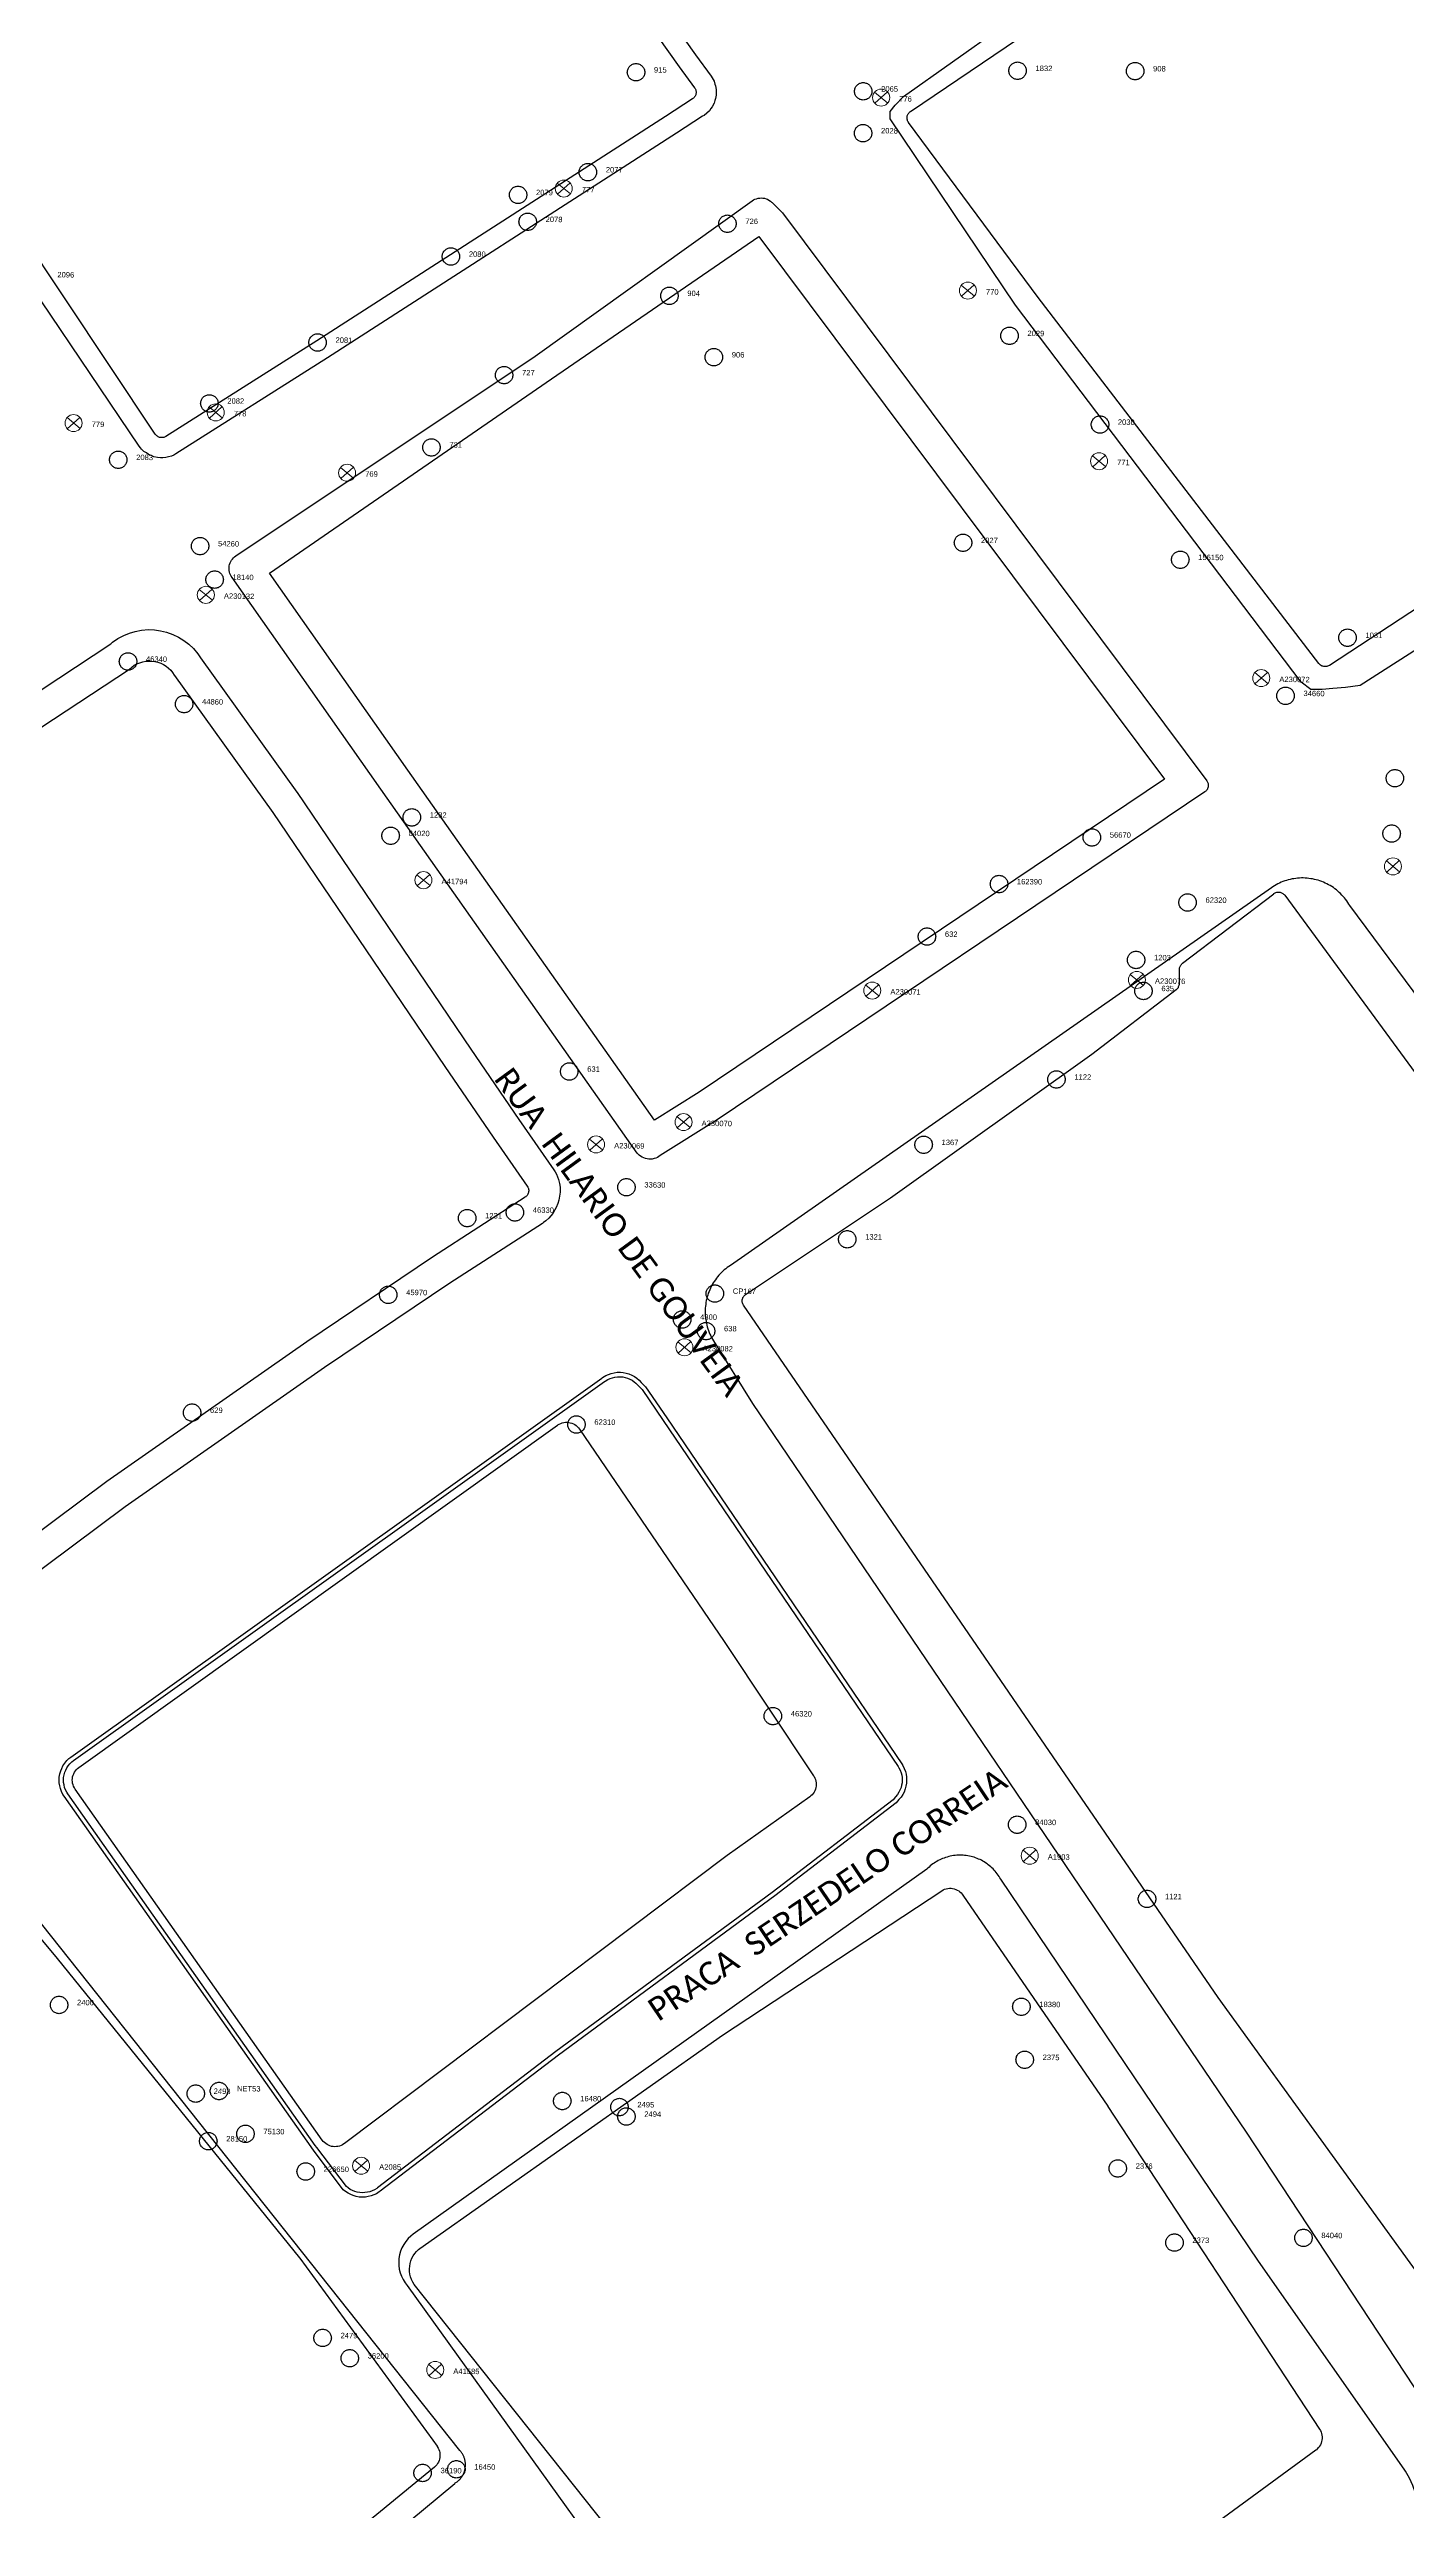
# Model space of a CAD drawing. Header units: millimetres. Extents: x 676447 to 689606, y 7455628 to 7463967.
# Drawn here: x 686167.5 to 686342.5, y 7458688.7 to 7459006.3 of the extents above; entities that cross this region are included whole.
import ezdxf

# ---------------------------------------------------------------- set-up
doc = ezdxf.new("R2010")
doc.units = ezdxf.units.MM
doc.header["$LTSCALE"] = 0.1
doc.header["$MEASUREMENT"] = 0
doc.linetypes.add('PHANTOM2', pattern=[1.25, 0.625, -0.125, 0.125, -0.125, 0.125, -0.125])
doc.layers.add('10.4-Postes', color=1, linetype='Continuous', lineweight=0)
for name, color, linetype in [('Caixas Subterrâneas', 5, 'Continuous'), ('LEGENDAS_INFRAESTRUTURAS', 7, 'Continuous'), ('MUB_MEIOFIO', 7, 'Continuous'), ('MUB_OBRA_ARTE', 7, 'Continuous'), ('MUB_QUADRAS', 7, 'Continuous'), ('MUB_SEGMENTO', 7, 'Continuous'), ('NOS_DE_INFRAESTRUTURA', 7, 'Continuous')]:
    doc.layers.add(name, color=color, linetype=linetype)
doc.styles.add('Legend', font='calibri.ttf')
doc.styles.get("Standard").update_dxf_attribs({"font": 'arial.ttf'})

# ---------------------------------------------------------------- blocks, each defined once
blk = doc.blocks.new('PTPT')
at = {"layer": '10.4-Postes', "color": 1, "linetype": 'PHANTOM2'}
for points in [[(-0.0000079, 0.0000104), (0.0000075, -0.000002)], [(0.000007, 0.0000109), (-0.0000074, -0.0000025)]]:
    blk.add_lwpolyline(points, dxfattribs=at)
at = {"layer": '10.4-Postes', "color": 1}
blk.add_circle((-0.0000002, 0.0000042), 0.00000987, dxfattribs=at)
blk = doc.blocks.new('MHMZ')
at = {"linetype": 'PHANTOM2'}
blk.add_circle((0, 0), 0.0000101, dxfattribs=at)

msp = doc.modelspace()

# ---------------------------------------------------------------- linework, layer by layer
at = {"layer": 'MUB_MEIOFIO', "linetype": 'Continuous'}
for points in [[(686187.62, 7459094.54), (686250.85, 7459005.54), (686252.84, 7459002.79), (686252.99, 7459002.57), (686253.23, 7459002.14), (686253.34, 7459001.77), (686253.4, 7459001.56), (686253.5, 7459001.09), (686253.5, 7459000.72), (686253.5, 7459000.36), (686253.41, 7458999.93), (686253.34, 7458999.66), (686253.23, 7458999.33), (686252.99, 7458998.85), (686252.83, 7458998.65), (686252.62, 7458998.33), (686252.28, 7458998.03), (686251.95, 7458997.74), (686251.75, 7458997.64), (686248.39, 7458995.45), (686203.4, 7458966.46), (686183.83, 7458954.06), (686183.56, 7458953.93), (686183.27, 7458953.8), (686182.9, 7458953.69), (686182.54, 7458953.62), (686182.18, 7458953.58), (686181.84, 7458953.58), (686181.48, 7458953.62), (686181.01, 7458953.71), (686180.64, 7458953.86), (686180.31, 7458954.01), (686180.04, 7458954.19), (686179.73, 7458954.39), (686179.42, 7458954.7), (686179.27, 7458954.87), (686179.11, 7458955.06), (686109.55, 7459058.22)], [(686361.86, 7459053.66), (686413.66, 7458982.37), (686414.61, 7458981.69), (686414.61, 7458980.61), (686414.34, 7458978.85), (686413.79, 7458977.49), (686358.25, 7458938.08), (686336.52, 7458924.21), (686334.63, 7458923.94), (686333, 7458923.81), (686331.65, 7458923.67), (686330.16, 7458923.67), (686328.94, 7458924.62), (686292.08, 7458973.25), (686275.92, 7458997.29), (686275.92, 7458998.23), (686276.6, 7458999.05), (686277.65, 7459000.17)], [(686277.65, 7459000.17), (686290.3, 7459009.11)], [(686191.1, 7458938.12), (686191.09, 7458938.13), (686190.98, 7458938.29), (686190.88, 7458938.46), (686190.8, 7458938.65), (686190.75, 7458938.83), (686190.71, 7458939.03), (686190.69, 7458939.23), (686190.69, 7458939.42), (686190.71, 7458939.62), (686190.76, 7458939.81), (686190.82, 7458940), (686190.91, 7458940.18), (686191.01, 7458940.35), (686191.12, 7458940.51), (686191.26, 7458940.66), (686191.41, 7458940.79), (686191.57, 7458940.9), (686230.18, 7458966.68), (686258.14, 7458986.72), (686258.31, 7458986.83), (686258.5, 7458986.93), (686258.7, 7458987), (686258.9, 7458987.05), (686259.11, 7458987.08), (686259.32, 7458987.09), (686259.52, 7458987.08), (686259.73, 7458987.05), (686259.93, 7458986.99), (686260.13, 7458986.92), (686260.31, 7458986.82), (686260.49, 7458986.7), (686260.65, 7458986.57), (686260.72, 7458986.51), (686262.05, 7458985.17), (686316.75, 7458911.91), (686316.81, 7458911.82), (686316.86, 7458911.73), (686316.9, 7458911.63), (686316.93, 7458911.53), (686316.95, 7458911.43), (686316.95, 7458911.32), (686316.95, 7458911.22), (686316.93, 7458911.11), (686316.91, 7458911.01), (686316.87, 7458910.91), (686316.83, 7458910.82), (686316.77, 7458910.73), (686316.7, 7458910.65), (686316.63, 7458910.58), (686316.55, 7458910.51), (686316.52, 7458910.48), (686253.63, 7458868.17), (686246.3, 7458863.54), (686246.11, 7458863.41), (686245.92, 7458863.3), (686245.71, 7458863.21), (686245.49, 7458863.15), (686245.27, 7458863.1), (686245.04, 7458863.08), (686244.82, 7458863.09), (686244.59, 7458863.12), (686244.37, 7458863.17), (686244.16, 7458863.24), (686243.95, 7458863.34), (686243.76, 7458863.45), (686243.58, 7458863.59), (686243.41, 7458863.75), (686243.3, 7458863.87), (686210.27, 7458910.82), (686191.1, 7458938.12)], [(686164.18, 7458922.12), (686175.44, 7458929.57), (686175.67, 7458929.77), (686176.36, 7458930.26), (686177.12, 7458930.65), (686177.84, 7458930.95), (686178.59, 7458931.17), (686179.39, 7458931.33), (686180.29, 7458931.4), (686181.1, 7458931.36), (686181.85, 7458931.26), (686182.65, 7458931.07), (686183.44, 7458930.79), (686184.18, 7458930.43), (686184.87, 7458930), (686185.5, 7458929.52), (686186.11, 7458928.95), (686186.66, 7458928.29), (686187, 7458927.78), (686187, 7458927.78), (686187, 7458927.78), (686199.42, 7458910.44), (686199.48, 7458910.38), (686221.87, 7458877.29), (686228.06, 7458868.22), (686232.58, 7458861.72), (686232.73, 7458861.45), (686232.91, 7458861.14), (686233.18, 7458860.46), (686233.28, 7458859.96), (686233.37, 7458859.45), (686233.37, 7458858.81), (686233.32, 7458858.3), (686233.22, 7458857.8), (686233.09, 7458857.35), (686232.89, 7458856.84), (686232.71, 7458856.53), (686232.45, 7458856.06), (686231.92, 7458855.46), (686231.53, 7458855.11), (686231.23, 7458854.89), (686231.09, 7458854.79), (686219.17, 7458847.07), (686203.02, 7458836.19), (686177.29, 7458818.22), (686157.04, 7458803.12)], [(686414.99, 7458788.21), (686335.19, 7458895.79), (686335.06, 7458896), (686334.93, 7458896.21), (686334.8, 7458896.41), (686334.65, 7458896.61), (686334.5, 7458896.8), (686334.34, 7458896.98), (686334.18, 7458897.16), (686334.01, 7458897.34), (686333.83, 7458897.5), (686333.65, 7458897.67), (686333.47, 7458897.82), (686333.27, 7458897.97), (686333.08, 7458898.11), (686332.87, 7458898.25), (686332.67, 7458898.37), (686332.46, 7458898.49), (686332.24, 7458898.61), (686332.02, 7458898.71), (686331.8, 7458898.81), (686331.57, 7458898.9), (686331.34, 7458898.98), (686331.11, 7458899.06), (686330.88, 7458899.13), (686330.64, 7458899.18), (686330.4, 7458899.23), (686330.17, 7458899.27), (686329.92, 7458899.31), (686329.68, 7458899.33), (686329.44, 7458899.35), (686329.2, 7458899.36), (686328.95, 7458899.36), (686328.71, 7458899.35), (686328.47, 7458899.33), (686328.23, 7458899.3), (686327.98, 7458899.27), (686327.75, 7458899.23), (686327.51, 7458899.18), (686327.27, 7458899.12), (686327.04, 7458899.05), (686326.81, 7458898.98), (686326.58, 7458898.89), (686326.35, 7458898.8), (686326.13, 7458898.7), (686325.91, 7458898.6), (686325.7, 7458898.48), (686325.49, 7458898.36), (686325.28, 7458898.23), (686325.08, 7458898.1)], [(686325.08, 7458898.1), (686255.33, 7458849.37), (686255.13, 7458849.24), (686254.93, 7458849.09), (686254.74, 7458848.94), (686254.55, 7458848.79), (686254.37, 7458848.62), (686254.19, 7458848.45), (686254.02, 7458848.28), (686253.85, 7458848.1), (686253.69, 7458847.91), (686253.54, 7458847.72), (686253.4, 7458847.52), (686253.26, 7458847.32), (686253.12, 7458847.11), (686253, 7458846.9), (686252.88, 7458846.68), (686252.77, 7458846.46), (686252.67, 7458846.24), (686252.58, 7458846.01), (686252.49, 7458845.78), (686252.41, 7458845.55), (686252.34, 7458845.32), (686252.28, 7458845.08), (686252.23, 7458844.84), (686252.18, 7458844.6), (686252.15, 7458844.35), (686252.12, 7458844.11), (686252.1, 7458843.87), (686252.09, 7458843.62), (686252.08, 7458843.38), (686252.09, 7458843.13), (686252.1, 7458842.89), (686252.12, 7458842.64), (686252.16, 7458842.4), (686252.19, 7458842.16), (686252.24, 7458841.92), (686252.3, 7458841.68), (686252.36, 7458841.44), (686252.43, 7458841.21), (686252.51, 7458840.97), (686252.6, 7458840.74), (686252.7, 7458840.52), (686252.8, 7458840.3), (686252.91, 7458840.08), (686253.03, 7458839.86), (686253.16, 7458839.65), (686258.2, 7458831.57), (686321.85, 7458737.56), (686349.1, 7458696.12)], [(686169.43, 7458780.88), (686169.27, 7458781.13), (686169.09, 7458781.48), (686168.95, 7458781.87), (686168.86, 7458782.25), (686168.8, 7458782.6), (686168.79, 7458782.98), (686168.8, 7458783.35), (686168.86, 7458783.77), (686168.99, 7458784.18), (686169.12, 7458784.48), (686169.27, 7458784.82), (686169.51, 7458785.17), (686169.76, 7458785.48), (686170.04, 7458785.74), (686170.29, 7458785.94), (686238.75, 7458834.82), (686238.85, 7458834.92), (686239.28, 7458835.16), (686239.61, 7458835.32), (686239.96, 7458835.44), (686240.33, 7458835.53), (686240.74, 7458835.59), (686241.15, 7458835.59), (686241.53, 7458835.55), (686241.9, 7458835.48), (686242.24, 7458835.38), (686242.62, 7458835.23), (686242.97, 7458835.03), (686243.26, 7458834.83), (686243.56, 7458834.59), (686243.85, 7458834.27), (686244.38, 7458833.72), (686247.13, 7458829.7), (686277.44, 7458785.05), (686277.56, 7458784.85), (686277.76, 7458784.47), (686277.9, 7458784.08), (686277.99, 7458783.72), (686278.05, 7458783.34), (686278.06, 7458782.98), (686278.04, 7458782.57), (686277.97, 7458782.2), (686277.88, 7458781.84), (686277.72, 7458781.43), (686277.55, 7458781.12), (686277.35, 7458780.79), (686277.05, 7458780.46), (686276.72, 7458780.03), (686261.08, 7458768.03), (686233.17, 7458747.5), (686210.18, 7458729.92), (686210.06, 7458729.83), (686209.71, 7458729.61), (686209.37, 7458729.45), (686209.02, 7458729.32), (686208.64, 7458729.23), (686208.28, 7458729.18), (686207.9, 7458729.16), (686207.49, 7458729.18), (686207.08, 7458729.26), (686206.71, 7458729.37), (686206.4, 7458729.5), (686206.04, 7458729.67), (686205.71, 7458729.91), (686205.43, 7458730.13), (686201.57, 7458735.23), (686169.43, 7458780.88)], [(686157.44, 7458640.48), (686219.79, 7458692.24), (686219.87, 7458692.29), (686219.95, 7458692.34), (686220.03, 7458692.39), (686220.1, 7458692.45), (686220.18, 7458692.51), (686220.25, 7458692.57), (686220.32, 7458692.64), (686220.39, 7458692.7), (686220.46, 7458692.77), (686220.52, 7458692.84), (686220.58, 7458692.92), (686220.64, 7458692.99), (686220.69, 7458693.07), (686220.75, 7458693.15), (686220.8, 7458693.23), (686220.85, 7458693.31), (686220.89, 7458693.4), (686220.93, 7458693.48), (686220.97, 7458693.57), (686221, 7458693.66), (686221.04, 7458693.75), (686221.07, 7458693.84), (686221.09, 7458693.93), (686221.11, 7458694.02), (686221.13, 7458694.12), (686221.15, 7458694.21), (686221.16, 7458694.31), (686221.17, 7458694.4), (686221.18, 7458694.5), (686221.18, 7458694.59), (686221.18, 7458694.69), (686221.18, 7458694.78), (686221.17, 7458694.88), (686221.16, 7458694.97), (686221.15, 7458695.07), (686221.13, 7458695.16), (686221.11, 7458695.25), (686221.08, 7458695.35), (686221.06, 7458695.44), (686221.03, 7458695.53), (686220.99, 7458695.62), (686220.96, 7458695.7), (686220.92, 7458695.79), (686220.88, 7458695.88), (686220.83, 7458695.96), (686220.78, 7458696.04), (686220.73, 7458696.12), (686220.68, 7458696.2), (686220.62, 7458696.28), (686220.56, 7458696.35), (686220.5, 7458696.43), (686220.44, 7458696.5), (686160.48, 7458771.97)], [(686290.19, 7458770.19), (686290.08, 7458770.37), (686289.97, 7458770.54), (686289.86, 7458770.71), (686289.74, 7458770.88), (686289.61, 7458771.05), (686289.48, 7458771.21), (686289.34, 7458771.36), (686289.2, 7458771.51), (686289.05, 7458771.66), (686288.9, 7458771.8), (686288.74, 7458771.93), (686288.58, 7458772.06), (686288.42, 7458772.18), (686288.24, 7458772.3), (686288.07, 7458772.41), (686287.89, 7458772.52), (686287.71, 7458772.62), (686287.53, 7458772.71), (686287.34, 7458772.79), (686287.15, 7458772.87), (686286.95, 7458772.95), (686286.76, 7458773.01), (686286.56, 7458773.07), (686286.36, 7458773.12), (686286.16, 7458773.17), (686285.95, 7458773.21), (686285.75, 7458773.24), (686285.54, 7458773.26), (686285.34, 7458773.28), (686285.13, 7458773.29), (686284.92, 7458773.29), (686284.71, 7458773.29), (686284.51, 7458773.27), (686284.3, 7458773.26), (686284.1, 7458773.23), (686283.89, 7458773.2), (686283.69, 7458773.16), (686283.49, 7458773.11), (686283.29, 7458773.05), (686283.09, 7458772.99), (686282.89, 7458772.92), (686282.7, 7458772.85), (686282.51, 7458772.77), (686282.32, 7458772.68), (686282.14, 7458772.59), (686281.96, 7458772.49), (686281.78, 7458772.38), (686281.61, 7458772.26), (686281.44, 7458772.15), (686281.27, 7458772.02), (686281.11, 7458771.89), (686280.96, 7458771.75), (686280.81, 7458771.61), (686280.66, 7458771.47), (686214.45, 7458724.4), (686214.12, 7458724.14), (686213.78, 7458723.81), (686213.48, 7458723.45), (686213.21, 7458723.06), (686212.99, 7458722.64), (686212.81, 7458722.2), (686212.68, 7458721.74), (686212.6, 7458721.27), (686212.57, 7458720.8), (686212.58, 7458720.33), (686212.65, 7458719.86), (686212.77, 7458719.4), (686212.93, 7458718.95), (686213.14, 7458718.53), (686213.39, 7458718.12), (686213.68, 7458717.75), (686255.64, 7458659.29)], [(686344.01, 7458687.85), (686344, 7458688.89), (686343.89, 7458689.93), (686343.67, 7458690.96), (686343.34, 7458691.95), (686342.91, 7458692.91), (686342.38, 7458693.81), (686342.21, 7458694.07), (686323.41, 7458720.91), (686290.19, 7458770.19)]]:
    msp.add_lwpolyline(points, dxfattribs=at)
at = {"layer": 'MUB_OBRA_ARTE', "linetype": 'Continuous'}
msp.add_lwpolyline([(686169.91, 7458781.2), (686169.77, 7458781.42), (686169.62, 7458781.71), (686169.5, 7458782.03), (686169.42, 7458782.36), (686169.37, 7458782.66), (686169.36, 7458782.98), (686169.37, 7458783.3), (686169.42, 7458783.64), (686169.53, 7458783.98), (686169.64, 7458784.25), (686169.77, 7458784.54), (686169.97, 7458784.83), (686170.18, 7458785.09), (686170.42, 7458785.31), (686170.63, 7458785.49), (686239.12, 7458834.38), (686239.2, 7458834.46), (686239.55, 7458834.65), (686239.82, 7458834.78), (686240.13, 7458834.89), (686240.44, 7458834.97), (686240.78, 7458835.02), (686241.13, 7458835.02), (686241.45, 7458834.99), (686241.76, 7458834.93), (686242.06, 7458834.84), (686242.37, 7458834.71), (686242.66, 7458834.55), (686242.92, 7458834.37), (686243.16, 7458834.17), (686243.43, 7458833.88), (686243.94, 7458833.36), (686246.66, 7458829.38), (686276.96, 7458784.73), (686277.07, 7458784.56), (686277.24, 7458784.24), (686277.35, 7458783.92), (686277.43, 7458783.61), (686277.47, 7458783.29), (686277.49, 7458782.98), (686277.47, 7458782.64), (686277.41, 7458782.32), (686277.34, 7458782.01), (686277.2, 7458781.68), (686277.06, 7458781.41), (686276.88, 7458781.13), (686276.61, 7458780.82), (686276.31, 7458780.44), (686260.74, 7458768.49), (686232.82, 7458747.96), (686209.82, 7458730.37), (686209.73, 7458730.3), (686209.44, 7458730.12), (686209.15, 7458729.98), (686208.85, 7458729.87), (686208.53, 7458729.8), (686208.22, 7458729.75), (686207.9, 7458729.73), (686207.56, 7458729.75), (686207.22, 7458729.82), (686206.9, 7458729.91), (686206.63, 7458730.02), (686206.33, 7458730.17), (686206.05, 7458730.36), (686205.85, 7458730.53), (686202.02, 7458735.57), (686201.81, 7458735.85), (686169.91, 7458781.2)], dxfattribs=at)
at = {"layer": 'MUB_QUADRAS', "linetype": 'Continuous'}
for points in [[(686185.51, 7459093.04), (686248.75, 7459004.03), (686250.72, 7459001.31), (686250.78, 7459001.22), (686250.83, 7459001.13), (686250.86, 7459001.03), (686250.89, 7459000.93), (686250.91, 7459000.83), (686250.91, 7459000.72), (686250.91, 7459000.62), (686250.89, 7459000.52), (686250.86, 7459000.41), (686250.83, 7459000.32), (686250.78, 7459000.22), (686250.72, 7459000.14), (686250.66, 7459000.05), (686250.58, 7458999.98), (686250.5, 7458999.91), (686250.46, 7458999.89), (686246.98, 7458997.62), (686202.01, 7458968.64), (686182.56, 7458956.32), (686182.46, 7458956.27), (686182.37, 7458956.23), (686182.27, 7458956.2), (686182.17, 7458956.18), (686182.06, 7458956.17), (686181.96, 7458956.17), (686181.85, 7458956.18), (686181.75, 7458956.2), (686181.65, 7458956.24), (686181.56, 7458956.28), (686181.47, 7458956.34), (686181.38, 7458956.4), (686181.31, 7458956.47), (686181.24, 7458956.55), (686181.19, 7458956.61), (686152.21, 7459000.12)], [(686278.31, 7458996.83), (686278.29, 7458996.87), (686278.23, 7458996.96), (686278.19, 7458997.05), (686278.15, 7458997.15), (686278.13, 7458997.25), (686278.12, 7458997.36), (686278.11, 7458997.46), (686278.12, 7458997.56), (686278.14, 7458997.67), (686278.17, 7458997.77), (686278.21, 7458997.86), (686278.27, 7458997.96), (686278.33, 7458998.04), (686278.39, 7458998.12), (686278.47, 7458998.19), (686278.55, 7458998.25), (686327.77, 7459031.59)], [(686411.59, 7458978.58), (686332.56, 7458926.79), (686332.53, 7458926.77), (686332.44, 7458926.72), (686332.34, 7458926.68), (686332.24, 7458926.65), (686332.14, 7458926.63), (686332.03, 7458926.63), (686331.93, 7458926.63), (686331.83, 7458926.64), (686331.72, 7458926.67), (686331.63, 7458926.7), (686331.53, 7458926.75), (686331.44, 7458926.8), (686331.36, 7458926.87), (686331.28, 7458926.94), (686331.22, 7458927.02), (686295.02, 7458974.27), (686278.31, 7458996.83)], [(686213.75, 7458913.27), (686195.91, 7458938.68), (686232.27, 7458963.74), (686259.02, 7458982.11), (686311.29, 7458912.1), (686251.3, 7458871.74), (686245.54, 7458868.1), (686213.75, 7458913.27)], [(686166.42, 7458918.76), (686177.85, 7458926.32), (686178.15, 7458926.57), (686178.47, 7458926.8), (686178.82, 7458926.98), (686179.18, 7458927.13), (686179.56, 7458927.24), (686179.95, 7458927.32), (686180.34, 7458927.35), (686180.74, 7458927.33), (686181.13, 7458927.28), (686181.51, 7458927.19), (686181.88, 7458927.06), (686182.23, 7458926.89), (686182.57, 7458926.68), (686182.88, 7458926.44), (686183.17, 7458926.17), (686183.42, 7458925.87), (686183.64, 7458925.54), (686183.68, 7458925.48), (686196.33, 7458907.82), (686196.35, 7458907.8), (686218.53, 7458875.02), (686224.73, 7458865.93), (686229.15, 7458859.58), (686229.2, 7458859.49), (686229.25, 7458859.4), (686229.29, 7458859.3), (686229.31, 7458859.2), (686229.33, 7458859.09), (686229.33, 7458858.99), (686229.32, 7458858.88), (686229.3, 7458858.78), (686229.27, 7458858.68), (686229.23, 7458858.58), (686229.18, 7458858.49), (686229.13, 7458858.4), (686229.06, 7458858.32), (686228.98, 7458858.25), (686228.9, 7458858.19), (686228.87, 7458858.17), (686216.94, 7458850.44), (686200.73, 7458839.52), (686174.93, 7458821.5), (686154.71, 7458806.42)], [(686257.03, 7458844.23), (686257.03, 7458844.25), (686256.97, 7458844.34), (686256.93, 7458844.43), (686256.89, 7458844.53), (686256.87, 7458844.63), (686256.86, 7458844.74), (686256.86, 7458844.84), (686256.87, 7458844.94), (686256.89, 7458845.05), (686256.92, 7458845.15), (686256.96, 7458845.24), (686257.01, 7458845.33), (686257.07, 7458845.42), (686257.14, 7458845.5), (686257.22, 7458845.57), (686257.3, 7458845.63), (686275.99, 7458858.1), (686301.95, 7458876.64), (686312.83, 7458884.96), (686312.89, 7458885.01), (686312.96, 7458885.08), (686313.03, 7458885.16), (686313.09, 7458885.25), (686313.13, 7458885.34), (686313.17, 7458885.44), (686313.2, 7458885.54), (686313.22, 7458885.64), (686313.23, 7458885.75), (686313.24, 7458887.57), (686313.25, 7458887.64), (686313.26, 7458887.75), (686313.29, 7458887.85), (686313.32, 7458887.95), (686313.37, 7458888.04), (686313.42, 7458888.13), (686313.49, 7458888.21), (686313.56, 7458888.29), (686313.64, 7458888.36), (686325.39, 7458897.33), (686325.41, 7458897.34), (686325.49, 7458897.4), (686325.59, 7458897.45), (686325.68, 7458897.49), (686325.78, 7458897.51), (686325.89, 7458897.53), (686325.99, 7458897.54), (686326.1, 7458897.53), (686326.2, 7458897.52), (686326.3, 7458897.49), (686326.4, 7458897.45), (686326.49, 7458897.4), (686326.58, 7458897.35), (686326.66, 7458897.28), (686326.74, 7458897.21), (686326.8, 7458897.13), (686419.88, 7458770.25)], [(686347.72, 7458714.15), (686318.24, 7458754.92), (686257.03, 7458844.23)], [(686170.85, 7458781.82), (686170.75, 7458781.98), (686170.65, 7458782.17), (686170.58, 7458782.36), (686170.53, 7458782.57), (686170.5, 7458782.77), (686170.49, 7458782.98), (686170.5, 7458783.19), (686170.53, 7458783.4), (686170.59, 7458783.6), (686170.67, 7458783.79), (686170.76, 7458783.98), (686170.88, 7458784.16), (686171.01, 7458784.32), (686171.16, 7458784.46), (686171.32, 7458784.59), (686233.06, 7458828.76), (686233.09, 7458828.79), (686233.27, 7458828.89), (686233.46, 7458828.98), (686233.66, 7458829.05), (686233.86, 7458829.1), (686234.07, 7458829.13), (686234.28, 7458829.13), (686234.49, 7458829.11), (686234.69, 7458829.07), (686234.89, 7458829.01), (686235.09, 7458828.93), (686235.27, 7458828.83), (686235.44, 7458828.71), (686235.6, 7458828.58), (686235.75, 7458828.42), (686235.87, 7458828.26), (686254.53, 7458800.85), (686266.06, 7458783.54), (686266.14, 7458783.42), (686266.24, 7458783.23), (686266.31, 7458783.03), (686266.36, 7458782.83), (686266.39, 7458782.62), (686266.4, 7458782.42), (686266.39, 7458782.21), (686266.35, 7458782), (686266.3, 7458781.8), (686266.22, 7458781.6), (686266.12, 7458781.42), (686266.01, 7458781.24), (686265.87, 7458781.08), (686265.72, 7458780.94), (686265.56, 7458780.81), (686254.94, 7458773.24), (686205.56, 7458736.07), (686205.51, 7458736.03), (686205.33, 7458735.92), (686205.14, 7458735.83), (686204.95, 7458735.76), (686204.74, 7458735.71), (686204.54, 7458735.68), (686204.33, 7458735.67), (686204.12, 7458735.68), (686203.91, 7458735.72), (686203.71, 7458735.78), (686203.52, 7458735.86), (686203.33, 7458735.95), (686203.16, 7458736.07), (686203, 7458736.2), (686202.85, 7458736.35), (686202.72, 7458736.52), (686170.85, 7458781.82)], [(686158.98, 7458771.4), (686168.54, 7458759.97), (686199.79, 7458721.32), (686199.82, 7458721.28), (686216.96, 7458697.81), (686217.52, 7458697.02), (686217.55, 7458696.98), (686217.66, 7458696.8), (686217.75, 7458696.61), (686217.81, 7458696.41), (686217.86, 7458696.2), (686217.89, 7458696), (686217.89, 7458695.79), (686217.87, 7458695.58), (686217.83, 7458695.37), (686217.77, 7458695.17), (686217.69, 7458694.98), (686217.59, 7458694.8), (686217.47, 7458694.63), (686217.33, 7458694.47), (686217.17, 7458694.33), (686190.05, 7458672.04), (686154.08, 7458641.31)], [(686214.56, 7458717.91), (686214.37, 7458718.21), (686214.22, 7458718.53), (686214.1, 7458718.87), (686214.02, 7458719.21), (686213.97, 7458719.56), (686213.96, 7458719.92), (686213.99, 7458720.27), (686214.05, 7458720.62), (686214.15, 7458720.96), (686214.28, 7458721.29), (686214.45, 7458721.6), (686214.65, 7458721.89), (686214.88, 7458722.16), (686215.14, 7458722.41), (686215.3, 7458722.54), (686254.32, 7458750.07), (686282.59, 7458768.69), (686282.77, 7458768.8), (686282.96, 7458768.88), (686283.16, 7458768.94), (686283.37, 7458768.99), (686283.57, 7458769.01), (686283.78, 7458769.01), (686283.99, 7458768.98), (686284.2, 7458768.94), (686284.39, 7458768.87), (686284.59, 7458768.79), (686284.77, 7458768.68), (686284.93, 7458768.56), (686285.09, 7458768.42), (686285.23, 7458768.26), (686285.32, 7458768.14), (686303.99, 7458740.92), (686304.01, 7458740.88), (686331.3, 7458699.23), (686331.41, 7458699.05), (686331.49, 7458698.86), (686331.56, 7458698.66), (686331.6, 7458698.45), (686331.62, 7458698.24), (686331.63, 7458698.03), (686331.6, 7458697.83), (686331.56, 7458697.62), (686331.5, 7458697.42), (686331.41, 7458697.23), (686331.31, 7458697.05), (686331.19, 7458696.88), (686331.05, 7458696.72), (686330.89, 7458696.58), (686330.81, 7458696.52), (686269.35, 7458651.45)], [(686251.31, 7458671.66), (686214.56, 7458717.91)]]:
    msp.add_lwpolyline(points, dxfattribs=at)

# ---------------------------------------------------------------- block references
at = {"layer": 'Caixas Subterrâneas', "color": 40}
for p, xscale, yscale, zscale, rotation in [((686243.17, 7459003.31), 111319.4907932736, 111319.4907932736, 111319.4907932736, 359.2909373683531), ((686292.36, 7459003.51), 111319.4907932735, 111319.4907932735, 111319.4907932735, 359.29075029695), ((686307.52, 7459003.46), 111319.4907932736, 111319.4907932736, 111319.4907932736, 359.2906925892253), ((686272.46, 7459000.85), 111319.4907932736, 111319.4907932736, 111319.4907932736, 359.2908251751019), ((686272.44, 7458995.45), 111319.4907932735, 111319.4907932735, 111319.4907932735, 359.2908235761602), ((686236.96, 7458990.42), 111319.4907932736, 111319.4907932736, 111319.4907932736, 359.2909569848003), ((686227.96, 7458987.49), 111319.4907932736, 111319.4907932736, 111319.4907932736, 359.2909903348607), ((686229.2, 7458984.02), 111319.4907932736, 111319.4907932736, 111319.4907932736, 359.2909845239552), ((686254.95, 7458983.77), 111319.4907932736, 111319.4907932736, 111319.4907932736, 359.2908864848403), ((686219.3, 7458979.54), 111319.4907932736, 111319.4907932736, 111319.4907932736, 359.2910207975524), ((686247.47, 7458974.47), 111319.4907932736, 111319.4907932736, 111319.4907932736, 359.2909120393842), ((686202.11, 7458968.44), 111319.4907932736, 111319.4907932736, 111319.4907932736, 359.2910827648865), ((686291.32, 7458969.31), 111319.4907932736, 111319.4907932736, 111319.4907932736, 359.2907436263491), ((686253.2, 7458966.55), 111319.4907932736, 111319.4907932736, 111319.4907932736, 359.2908878016397), ((686226.16, 7458964.24), 111319.4907932736, 111319.4907932736, 111319.4907932736, 359.290989963318), ((686188.16, 7458960.59), 111319.4907932736, 111319.4907932736, 111319.4907932736, 359.291133378994), ((686216.79, 7458954.91), 111319.4907932735, 111319.4907932735, 111319.4907932735, 359.2910226969598), ((686302.99, 7458957.86), 111319.4907932736, 111319.4907932736, 111319.4907932736, 359.2906956697155), ((686176.41, 7458953.32), 111319.4907932736, 111319.4907932736, 111319.4907932736, 359.2911758388627), ((686186.96, 7458942.18), 111319.4907932736, 111319.4907932736, 111319.4907932736, 359.2911322415031), ((686285.33, 7458942.61), 111319.4907932736, 111319.4907932736, 111319.4907932736, 359.2907581056731), ((686313.34, 7458940.42), 111319.4907932735, 111319.4907932735, 111319.4907932735, 359.2906508390313), ((686188.84, 7458937.85), 111319.4907932735, 111319.4907932735, 111319.4907932735, 359.2911237617724), ((686334.9, 7458930.36), 111319.4907932735, 111319.4907932735, 111319.4907932735, 359.2905656736734), ((686177.67, 7458927.29), 111319.4907932736, 111319.4907932736, 111319.4907932736, 359.2911629587234), ((686184.9, 7458921.79), 111319.4907932736, 111319.4907932736, 111319.4907932736, 359.2911337608458), ((686326.91, 7458922.86), 111319.4907932736, 111319.4907932736, 111319.4907932736, 359.2905937746518), ((686341.01, 7458912.23), 111319.4907932736, 111319.4907932736, 111319.4907932736, 359.2905367934127), ((686214.26, 7458907.18), 111319.4907932736, 111319.4907932736, 111319.4907932736, 359.2910175135997), ((686211.53, 7458904.81), 111319.4907932736, 111319.4907932736, 111319.4907932736, 359.2910271311248), ((686301.94, 7458904.59), 111319.4907932735, 111319.4907932735, 111319.4907932735, 359.2906830868601), ((686340.59, 7458905.09), 111319.4907932736, 111319.4907932736, 111319.4907932736, 359.2905361994142), ((686289.97, 7458898.58), 111319.4907932736, 111319.4907932736, 111319.4907932736, 359.2907267802258), ((686314.28, 7458896.2), 111319.4907932736, 111319.4907932736, 111319.4907932736, 359.2906335355281), ((686280.68, 7458891.8), 111319.4907932736, 111319.4907932736, 111319.4907932736, 359.2907600034826), ((686307.64, 7458888.78), 111319.4907932736, 111319.4907932736, 111319.4907932736, 359.2906564787724), ((686308.59, 7458884.78), 111319.4907932736, 111319.4907932736, 111319.4907932736, 359.2906516322741), ((686234.56, 7458874.39), 111319.4907932736, 111319.4907932736, 111319.4907932736, 359.2909300782673), ((686297.37, 7458873.37), 111319.4907932736, 111319.4907932736, 111319.4907932736, 359.2906907739924), ((686280.25, 7458864.94), 111319.4907932735, 111319.4907932735, 111319.4907932735, 359.2907532720289), ((686241.93, 7458859.46), 111319.4907932736, 111319.4907932736, 111319.4907932736, 359.2908973708631), ((686221.4, 7458855.48), 111319.4907932736, 111319.4907932736, 111319.4907932736, 359.2909742805286), ((686227.55, 7458856.21), 111319.4907932736, 111319.4907932736, 111319.4907932736, 359.2909510908032), ((686270.4, 7458852.74), 111319.4907932736, 111319.4907932736, 111319.4907932736, 359.2907869673364), ((686211.22, 7458845.58), 111319.4907932736, 111319.4907932736, 111319.4907932736, 359.2910099132882), ((686253.33, 7458845.74), 111319.4907932736, 111319.4907932736, 111319.4907932736, 359.2908497518212), ((686249.12, 7458842.4), 111319.4907932736, 111319.4907932736, 111319.4907932736, 359.2908647329824), ((686252.2, 7458840.9), 111319.4907932736, 111319.4907932736, 111319.4907932736, 359.2908525499492), ((686185.93, 7458830.38), 111319.4907932735, 111319.4907932735, 111319.4907932735, 359.2911014323295), ((686235.48, 7458828.85), 111319.4907932735, 111319.4907932735, 111319.4907932735, 359.2909124099461), ((686260.81, 7458791.23), 111319.4907932736, 111319.4907932736, 111319.4907932736, 359.2908043461822), ((686292.31, 7458777.22), 111319.4907932736, 111319.4907932736, 111319.4907932736, 359.2906801460718), ((686309.05, 7458767.64), 111319.4907932736, 111319.4907932736, 111319.4907932736, 359.29061346155), ((686168.78, 7458753.96), 111319.4907932735, 111319.4907932735, 111319.4907932735, 359.2911429531719), ((686292.85, 7458753.73), 111319.4907932735, 111319.4907932735, 111319.4907932735, 359.2906707684918), ((686293.28, 7458746.89), 111319.4907932735, 111319.4907932735, 111319.4907932735, 359.2906670007812), ((686186.4, 7458742.52), 111319.4907932736, 111319.4907932736, 111319.4907932736, 359.2910723437066), ((686189.4, 7458742.86), 111319.4907932736, 111319.4907932736, 111319.4907932736, 359.2910610418127), ((686233.66, 7458741.57), 111319.4907932736, 111319.4907932736, 111319.4907932736, 359.2908922086937), ((686241.03, 7458740.79), 111319.4907932736, 111319.4907932736, 111319.4907932736, 359.2908639268618), ((686241.92, 7458739.57), 111319.4907932736, 111319.4907932736, 111319.4907932736, 359.290860165867), ((686188.02, 7458736.39), 111319.4907932736, 111319.4907932736, 111319.4907932736, 359.291064270504), ((686192.81, 7458737.33), 111319.4907932736, 111319.4907932736, 111319.4907932736, 359.2910463559537), ((686305.28, 7458732.87), 111319.4907932736, 111319.4907932736, 111319.4907932736, 359.290616990319), ((686200.58, 7458732.47), 111319.4907932736, 111319.4907932736, 111319.4907932736, 359.2910152500108), ((686312.59, 7458723.3), 111319.4907932735, 111319.4907932735, 111319.4907932735, 359.2905862059552), ((686329.22, 7458723.91), 111319.4907932735, 111319.4907932735, 111319.4907932735, 359.2905231349758), ((686202.76, 7458711), 111319.4907932735, 111319.4907932735, 111319.4907932735, 359.2910003086694), ((686206.26, 7458708.38), 111319.4907932735, 111319.4907932735, 111319.4907932735, 359.2909861646551), ((686215.65, 7458693.58), 111319.4907932736, 111319.4907932736, 111319.4907932736, 359.2909458386993), ((686220, 7458694.05), 111319.4907932736, 111319.4907932736, 111319.4907932736, 359.2909294494098)]:
    msp.add_blockref('MHMZ', p, dxfattribs=dict(at, xscale=xscale, yscale=yscale, zscale=zscale, rotation=rotation))
at = {"layer": 'NOS_DE_INFRAESTRUTURA', "color": 1}
for p, xscale, yscale, zscale, rotation in [((686274.79, 7458999.57), 111319.4907932736, 111319.4907932736, 111319.4907932736, 359.2908159263882), ((686233.87, 7458987.84), 111319.4907932736, 111319.4907932736, 111319.4907932736, 359.2909679562181), ((686285.97, 7458974.67), 111319.4907932736, 111319.4907932736, 111319.4907932736, 359.2907656432129), ((686170.67, 7458957.58), 111319.4907932736, 111319.4907932736, 111319.4907932736, 359.2911990029595), ((686188.99, 7458958.96), 111319.4907932736, 111319.4907932736, 111319.4907932736, 359.2911297255856), ((686205.93, 7458951.17), 111319.4907932736, 111319.4907932736, 111319.4907932736, 359.2910628734305), ((686302.88, 7458952.66), 111319.4907932736, 111319.4907932736, 111319.4907932736, 359.2906944373919), ((686187.72, 7458935.42), 111319.4907932736, 111319.4907932736, 111319.4907932736, 359.2911272447288), ((686323.8, 7458924.68), 111319.4907932736, 111319.4907932736, 111319.4907932736, 359.2906061581012), ((686340.78, 7458900.39), 111319.4907932735, 111319.4907932735, 111319.4907932735, 359.2905339828891), ((686215.78, 7458898.61), 111319.4907932735, 111319.4907932735, 111319.4907932735, 359.2910090500816), ((686307.76, 7458885.74), 111319.4907932736, 111319.4907932736, 111319.4907932736, 359.2906550671124), ((686273.65, 7458884.37), 111319.4907932735, 111319.4907932735, 111319.4907932735, 359.2907844537297), ((686249.31, 7458867.4), 111319.4907932736, 111319.4907932736, 111319.4907932736, 359.2908717912064), ((686238.03, 7458864.51), 111319.4907932736, 111319.4907932736, 111319.4907932736, 359.290913780142), ((686249.43, 7458838.34), 111319.4907932736, 111319.4907932736, 111319.4907932736, 359.2908622751367), ((686293.94, 7458772.75), 111319.4907932736, 111319.4907932736, 111319.4907932736, 359.2906725536405), ((686207.74, 7458732.75), 111319.4907932736, 111319.4907932736, 111319.4907932736, 359.2909881118604), ((686217.3, 7458706.4), 111319.4907932736, 111319.4907932736, 111319.4907932736, 359.2909435332193)]:
    msp.add_blockref('PTPT', p, dxfattribs=dict(at, xscale=xscale, yscale=yscale, zscale=zscale, rotation=rotation))

# ---------------------------------------------------------------- texts
at = {"layer": 'LEGENDAS_INFRAESTRUTURAS', "color": 5}
for s, rotation, p in [('915', 359.2909, (686245.48, 7459003.28)), ('1832', 359.2907, (686294.67, 7459003.48)), ('908', 359.2907, (686309.83, 7459003.43)), ('2065', 359.2908, (686274.77, 7459000.82)), ('2028', 359.2908, (686274.75, 7458995.43)), ('2077', 359.2909, (686239.27, 7458990.39)), ('2079', 359.291, (686230.27, 7458987.46)), ('2078', 359.291, (686231.51, 7458983.99)), ('726', 359.2909, (686257.26, 7458983.74)), ('2080', 359.291, (686221.61, 7458979.51)), ('2096', 359.2912, (686168.56, 7458976.85)), ('904', 359.2909, (686249.78, 7458974.44)), ('2081', 359.2911, (686204.42, 7458968.41)), ('2029', 359.2907, (686293.63, 7458969.28)), ('906', 359.2909, (686255.51, 7458966.52)), ('727', 359.291, (686228.47, 7458964.21)), ('2082', 359.2911, (686190.47, 7458960.56)), ('2030', 359.2907, (686305.29, 7458957.83)), ('2083', 359.2912, (686178.72, 7458953.29)), ('731', 359.291, (686219.1, 7458954.88)), ('2027', 359.2907, (686287.64, 7458942.58)), ('54260', 359.2911, (686189.27, 7458942.15)), ('156150', 359.2906, (686315.65, 7458940.39)), ('18140', 359.2911, (686191.14, 7458937.82)), ('1031', 359.2906, (686337.21, 7458930.33)), ('46340', 359.2912, (686179.98, 7458927.26)), ('44860', 359.2911, (686187.21, 7458921.76)), ('34660', 359.2906, (686329.22, 7458922.83)), ('84020', 359.291, (686213.84, 7458904.78)), ('1232', 359.291, (686216.57, 7458907.15)), ('56670', 359.2907, (686304.25, 7458904.57)), ('162390', 359.2907, (686292.27, 7458898.55)), ('62320', 359.2906, (686316.59, 7458896.17)), ('632', 359.2908, (686282.99, 7458891.77)), ('1203', 359.2906, (686309.95, 7458888.75)), ('635', 359.2906, (686310.9, 7458884.76)), ('631', 359.2909, (686236.87, 7458874.36)), ('1122', 359.2907, (686299.68, 7458873.34)), ('1367', 359.2907, (686282.56, 7458864.91)), ('33630', 359.2909, (686244.24, 7458859.43)), ('1231', 359.291, (686223.71, 7458855.45)), ('46330', 359.2909, (686229.86, 7458856.18)), ('1321', 359.2908, (686272.71, 7458852.72)), ('45970', 359.291, (686213.53, 7458845.55)), ('CP167', 359.2908, (686255.64, 7458845.71)), ('4300', 359.2909, (686251.43, 7458842.37)), ('638', 359.2908, (686254.51, 7458840.88)), ('629', 359.2911, (686188.24, 7458830.35)), ('62310', 359.2909, (686237.79, 7458828.82)), ('46320', 359.2908, (686263.12, 7458791.2)), ('84030', 359.2907, (686294.62, 7458777.19)), ('1121', 359.2906, (686311.36, 7458767.61)), ('2400', 359.2911, (686171.09, 7458753.93)), ('18380', 359.2907, (686295.16, 7458753.7)), ('2375', 359.2907, (686295.59, 7458746.86)), ('2493', 359.2911, (686188.71, 7458742.49)), ('NET53', 359.2911, (686191.71, 7458742.83)), ('16480', 359.2909, (686235.97, 7458741.54)), ('2495', 359.2909, (686243.34, 7458740.76)), ('2494', 359.2909, (686244.23, 7458739.54)), ('28150', 359.2911, (686190.33, 7458736.36)), ('75130', 359.291, (686195.12, 7458737.3)), ('226650', 359.291, (686202.89, 7458732.44)), ('2376', 359.2906, (686307.59, 7458732.84)), ('84040', 359.2905, (686331.52, 7458723.89)), ('2373', 359.2906, (686314.9, 7458723.27)), ('2479', 359.291, (686205.07, 7458710.97)), ('36200', 359.291, (686208.57, 7458708.35)), ('36190', 359.2909, (686217.96, 7458693.55)), ('16450', 359.2909, (686222.31, 7458694.02))]:
    msp.add_text(s, height=0.7, rotation=rotation, dxfattribs=at).set_placement(p)
at = {"layer": 'LEGENDAS_INFRAESTRUTURAS', "color": 1}
for s, rotation, p in [('776', 359.2908, (686277.09, 7458999.54)), ('777', 359.291, (686236.18, 7458987.82)), ('770', 359.2908, (686288.28, 7458974.64)), ('778', 359.2911, (686191.3, 7458958.93)), ('779', 359.2912, (686172.98, 7458957.55)), ('771', 359.2907, (686305.19, 7458952.63)), ('769', 359.2911, (686208.24, 7458951.14)), ('A230132', 359.2911, (686190.03, 7458935.39)), ('A230072', 359.2906, (686326.11, 7458924.65)), ('A41794', 359.291, (686218.09, 7458898.58)), ('A230076', 359.2906, (686310.07, 7458885.72)), ('A230071', 359.2908, (686275.96, 7458884.34)), ('A230070', 359.2909, (686251.62, 7458867.37)), ('A230069', 359.2909, (686240.34, 7458864.48)), ('A230082', 359.2909, (686251.74, 7458838.32)), ('A1903', 359.2907, (686296.25, 7458772.72)), ('A2085', 359.291, (686210.05, 7458732.72)), ('A41585', 359.2909, (686219.61, 7458706.37))]:
    msp.add_text(s, height=0.7, rotation=rotation, dxfattribs=at).set_placement(p)
at = {"layer": 'MUB_SEGMENTO', "color": 253, "style": 'Legend'}
for s, rotation, p in [('RUA  HILARIO DE GOUVEIA', 306.1609, (686224.75, 7458873.44)), ('PRACA  SERZEDELO CORREIA', 33.9509, (686246.05, 7458751.75))]:
    msp.add_text(s, height=3, rotation=rotation, dxfattribs=at).set_placement(p)

doc.saveas('drawing.dxf')
